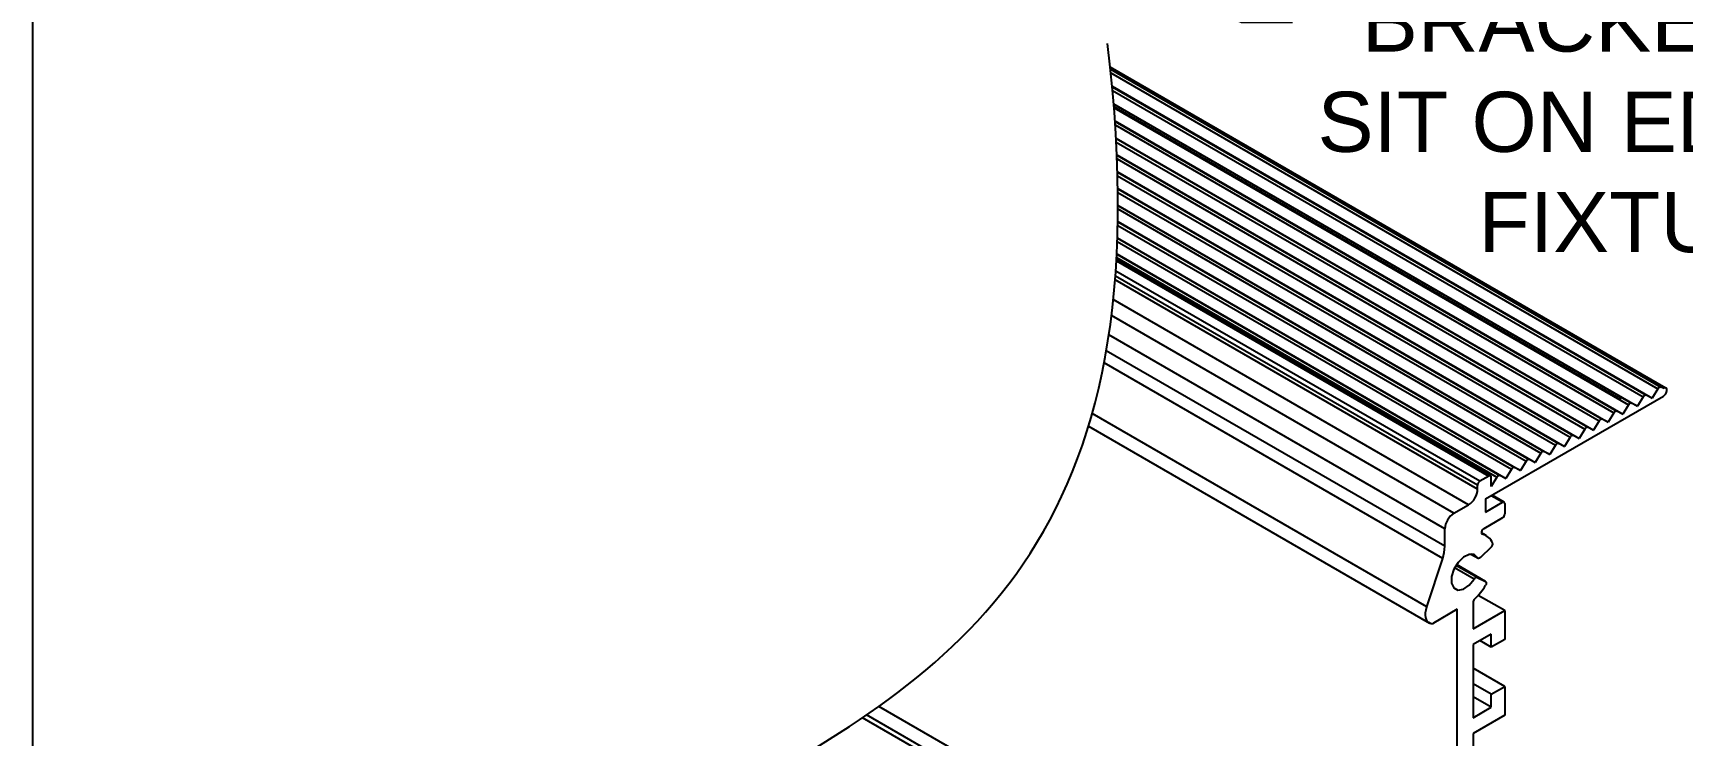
# Model space of a CAD drawing. Extents: x 0 to 10.3, y -9.7 to 0.1.
# Drawn here: x 0 to 5.16, y -5.37 to -3.17 of the extents above; entities that cross this region are included whole.
import ezdxf
from ezdxf import colors
from ezdxf.entities.mleader import LeaderData, LeaderLine
from ezdxf.math import Vec2, Vec3

# ---------------------------------------------------------------- set-up
doc = ezdxf.new("R2010")
doc.units = 0
doc.header["$LTSCALE"] = 0.5
doc.header["$MEASUREMENT"] = 0
for name, color, linetype in [('Dimension', 10, 'CONTINUOUS'), ('FAB DWG', 221, 'CONTINUOUS'), ('Housing', 150, 'CONTINUOUS')]:
    doc.layers.add(name, color=color, linetype=linetype)
doc.layers.add('Text-Unprinted', color=131, linetype='CONTINUOUS', plot=False)
doc.styles.get("Standard").update_dxf_attribs({"font": 'arial.ttf'})

msp = doc.modelspace()

# ---------------------------------------------------------------- linework, layer by layer
at = {"layer": 'Dimension', "transparency": 16777216}
msp.add_open_spline([(0.9811, -7.9338), (0.7884, -6.3557), (2.1709, -5.5709), (3.5535, -4.786), (3.3608, -3.208)], degree=3, dxfattribs=at)
at = {"layer": 'Housing', "linetype": 'Continuous', "lineweight": 25, "transparency": 16777216}
for p, q in [((5.107, -4.2848), (3.3692, -3.2816)), ((3.3696, -3.2851), (5.1012, -4.2847)), ((3.3699, -3.2878), (5.0915, -4.2817)), ((3.3711, -3.2995), (5.0819, -4.2871)), ((3.3752, -3.3414), (5.0639, -4.3162)), ((3.3754, -3.3426), (5.0456, -4.3068)), ((3.3764, -3.3542), (5.036, -4.3122)), ((3.38, -3.3957), (5.018, -4.3413)), ((3.3801, -3.3969), (4.9997, -4.3319)), ((4.9669, -4.3212), (3.3808, -3.4056)), ((3.3811, -3.4084), (4.9901, -4.3373)), ((3.3841, -3.4497), (4.9721, -4.3664)), ((3.3842, -3.4509), (4.9538, -4.357)), ((3.385, -3.4623), (4.9442, -4.3624)), ((3.3875, -3.5032), (4.9262, -4.3915)), ((3.3876, -3.5044), (4.9079, -4.3821)), ((3.3882, -3.5157), (4.8983, -4.3875)), ((3.3901, -3.5556), (4.8807, -4.4161)), ((3.3902, -3.557), (4.8633, -4.4074)), ((3.3907, -3.5682), (4.8537, -4.4128)), ((3.392, -3.6086), (4.8357, -4.442)), ((3.3921, -3.6098), (4.8174, -4.4326)), ((3.3924, -3.6209), (4.8078, -4.438)), ((3.3932, -3.6609), (4.7898, -4.4671)), ((3.3932, -3.662), (4.7715, -4.4577)), ((3.3933, -3.673), (4.7619, -4.4631)), ((3.3935, -3.7127), (4.7439, -4.4922)), ((3.3931, -3.764), (4.6981, -4.5173)), ((3.3935, -3.7138), (4.7256, -4.4828)), ((3.3935, -3.7247), (4.716, -4.4882)), ((3.3918, -3.8149), (4.6522, -4.5424)), ((3.3918, -3.816), (4.6338, -4.533)), ((3.3929, -3.776), (4.6701, -4.5133)), ((3.3931, -3.7651), (4.6797, -4.5079)), ((3.3897, -3.8652), (4.6063, -4.5675)), ((3.3897, -3.8664), (4.5879, -4.5581)), ((3.3914, -3.8267), (4.6242, -4.5384)), ((4.5253, -4.5761), (3.3866, -3.9188)), ((3.3886, -3.8873), (4.5535, -4.5599)), ((4.5585, -4.5594), (3.3887, -3.8841)), ((3.3891, -3.877), (4.5783, -4.5635)), ((4.5182, -4.6006), (3.3845, -3.9462)), ((4.5182, -4.5884), (3.3854, -3.9344)), ((4.4899, -4.6496), (3.3789, -4.0082)), ((4.444, -4.6762), (3.3732, -4.058)), ((4.4157, -4.7252), (3.3649, -4.1185)), ((4.4157, -4.7792), (3.3569, -4.168)), ((4.4091, -4.8176), (3.3499, -4.2061)), ((4.543, -4.6313), (5.0995, -4.31)), ((5.018, -4.3413), (4.9997, -4.3319)), ((5.036, -4.3122), (5.018, -4.3413)), ((5.0639, -4.3162), (5.0456, -4.3068)), ((5.0819, -4.2871), (5.0639, -4.3162)), ((5.1012, -4.2847), (5.0915, -4.2817)), ((4.3596, -4.9687), (3.3128, -4.3645)), ((4.9262, -4.3915), (4.9079, -4.3821)), ((4.9442, -4.3624), (4.9262, -4.3915)), ((4.9721, -4.3664), (4.9538, -4.357)), ((4.9901, -4.3373), (4.9721, -4.3664)), ((3.3014, -4.4035), (4.368, -5.0192)), ((4.8357, -4.442), (4.8174, -4.4326)), ((4.8537, -4.4128), (4.8357, -4.442)), ((4.8807, -4.4161), (4.8633, -4.4074)), ((4.8983, -4.3875), (4.8807, -4.4161)), ((4.7439, -4.4922), (4.7256, -4.4828)), ((4.7619, -4.4631), (4.7439, -4.4922)), ((4.7898, -4.4671), (4.7715, -4.4577)), ((4.8078, -4.438), (4.7898, -4.4671)), ((4.6242, -4.5384), (4.6063, -4.5675)), ((4.6522, -4.5424), (4.6338, -4.533)), ((4.6701, -4.5133), (4.6522, -4.5424)), ((4.6981, -4.5173), (4.6797, -4.5079)), ((4.716, -4.4882), (4.6981, -4.5173)), ((4.5182, -4.6006), (4.5182, -4.5884)), ((4.5535, -4.5599), (4.5253, -4.5761)), ((4.5783, -4.5635), (4.5604, -4.5926)), ((4.5604, -4.5926), (4.5606, -4.564)), ((4.6063, -4.5675), (4.5879, -4.5581)), ((4.543, -4.6313), (4.543, -4.6721)), ((4.543, -4.6721), (4.596, -4.6415)), ((4.596, -4.6415), (4.5606, -4.6211)), ((4.601, -4.641), (4.5636, -4.6194)), ((4.444, -4.6762), (4.4899, -4.6496)), ((4.596, -4.6905), (4.5376, -4.7242)), ((4.6031, -4.6456), (4.6031, -4.6782)), ((4.4157, -4.7792), (4.4157, -4.7252)), ((4.5451, -4.746), (4.5307, -4.7377)), ((4.5335, -4.7413), (4.5319, -4.7404)), ((4.5608, -4.7823), (4.5269, -4.8145)), ((4.3596, -4.9687), (4.4091, -4.8176)), ((4.5073, -4.8823), (4.446, -4.8469)), ((4.5165, -4.8771), (4.4505, -4.839)), ((4.5432, -4.8895), (4.4519, -4.8367)), ((4.543, -4.8893), (4.4519, -4.8367)), ((4.4974, -4.8038), (4.5198, -4.8167)), ((4.5184, -4.8153), (4.4984, -4.8037)), ((4.5165, -4.8771), (4.543, -4.8893)), ((4.6031, -4.9803), (4.5203, -4.9326)), ((4.4546, -4.9762), (4.3801, -5.0192)), ((4.4546, -6.5427), (4.4546, -4.9762)), ((4.5041, -4.9551), (4.5041, -5.0375)), ((4.5041, -5.0375), (4.6031, -4.9803)), ((4.6031, -4.9803), (4.6031, -5.0702)), ((4.5607, -5.0538), (4.5041, -5.0865)), ((4.5607, -5.0947), (4.5607, -5.0538)), ((4.5041, -5.0865), (4.5041, -5.3151)), ((4.5607, -5.0947), (4.5253, -5.0742)), ((4.6031, -5.0702), (4.5607, -5.0947)), ((4.6031, -5.2171), (4.5041, -5.16)), ((4.5607, -5.2416), (4.5041, -5.209)), ((4.5607, -5.2825), (4.5041, -5.2498)), ((4.5607, -5.2416), (4.6031, -5.2171)), ((4.5607, -5.2825), (4.5607, -5.2416)), ((4.6031, -5.2171), (4.6031, -5.307)), ((4.2988, -6.2828), (2.6074, -5.3064)), ((4.3412, -6.2583), (2.6458, -5.2796)), ((4.5041, -5.3151), (4.5607, -5.2825)), ((4.6031, -5.307), (4.5041, -5.3641)), ((4.2917, -6.2951), (2.5945, -5.3153)), ((4.5041, -5.3641), (4.5041, -6.6706))]:
    msp.add_line(p, q, dxfattribs=at)
at = {"layer": 'Housing', "linetype": 'Continuous', "lineweight": 25, "transparency": 16777216, "flags": 128}
for points in [[(4.9997, -4.3319), (4.9987, -4.3315), (4.9975, -4.3315), (4.9962, -4.3318), (4.9949, -4.3324), (4.9936, -4.3333), (4.9923, -4.3344), (4.9911, -4.3358), (4.9901, -4.3373)], [(5.0456, -4.3068), (5.0445, -4.3064), (5.0434, -4.3064), (5.0421, -4.3067), (5.0408, -4.3073), (5.0395, -4.3082), (5.0382, -4.3093), (5.037, -4.3107), (5.036, -4.3122)], [(5.0915, -4.2817), (5.0904, -4.2813), (5.0893, -4.2813), (5.088, -4.2816), (5.0867, -4.2822), (5.0854, -4.2831), (5.0841, -4.2842), (5.0829, -4.2856), (5.0819, -4.2871)], [(5.0995, -4.31), (5.1033, -4.3069), (5.1067, -4.3026), (5.109, -4.2976), (5.11, -4.2926), (5.1096, -4.2884), (5.1078, -4.2854), (5.1049, -4.2841), (5.1012, -4.2847)], [(4.9079, -4.3821), (4.9069, -4.3817), (4.9057, -4.3817), (4.9044, -4.382), (4.9031, -4.3826), (4.9018, -4.3835), (4.9005, -4.3846), (4.8994, -4.386), (4.8983, -4.3875)], [(4.9538, -4.357), (4.9528, -4.3566), (4.9516, -4.3566), (4.9503, -4.3569), (4.949, -4.3575), (4.9477, -4.3584), (4.9464, -4.3595), (4.9453, -4.3609), (4.9442, -4.3624)], [(4.8174, -4.4326), (4.8164, -4.4322), (4.8152, -4.4322), (4.8139, -4.4325), (4.8126, -4.4331), (4.8113, -4.434), (4.81, -4.4351), (4.8089, -4.4365), (4.8078, -4.438)], [(4.8633, -4.4074), (4.8623, -4.4071), (4.8611, -4.4071), (4.8598, -4.4074), (4.8585, -4.408), (4.8572, -4.4088), (4.856, -4.41), (4.8548, -4.4113), (4.8537, -4.4128)], [(4.7256, -4.4828), (4.7246, -4.4824), (4.7234, -4.4824), (4.7222, -4.4827), (4.7208, -4.4833), (4.7195, -4.4842), (4.7183, -4.4853), (4.7171, -4.4867), (4.716, -4.4882)], [(4.7715, -4.4577), (4.7705, -4.4573), (4.7693, -4.4573), (4.768, -4.4576), (4.7667, -4.4582), (4.7654, -4.4591), (4.7642, -4.4602), (4.763, -4.4616), (4.7619, -4.4631)], [(4.6338, -4.533), (4.6328, -4.5327), (4.6316, -4.5326), (4.6304, -4.5329), (4.6291, -4.5335), (4.6277, -4.5344), (4.6265, -4.5355), (4.6253, -4.5369), (4.6242, -4.5384)], [(4.6797, -4.5079), (4.6787, -4.5075), (4.6775, -4.5075), (4.6763, -4.5078), (4.675, -4.5084), (4.6736, -4.5093), (4.6724, -4.5104), (4.6712, -4.5118), (4.6701, -4.5133)], [(4.5879, -4.5581), (4.5869, -4.5578), (4.5857, -4.5577), (4.5845, -4.558), (4.5832, -4.5586), (4.5819, -4.5595), (4.5806, -4.5606), (4.5794, -4.562), (4.5783, -4.5635)], [(4.5376, -4.7242), (4.5354, -4.7258), (4.5335, -4.7281), (4.5319, -4.7309), (4.5309, -4.7337), (4.5306, -4.7364), (4.5309, -4.7388), (4.5319, -4.7405), (4.5335, -4.7413)], [(4.5184, -4.8153), (4.5075, -4.8054), (4.4918, -4.8046), (4.474, -4.8131), (4.4571, -4.8295), (4.444, -4.851), (4.4368, -4.874), (4.4367, -4.8946), (4.4439, -4.9094), (4.4569, -4.9159), (4.4738, -4.9129), (4.4915, -4.901), (4.5073, -4.8823)], [(4.5269, -4.8145), (4.5257, -4.8156), (4.5245, -4.8164), (4.5232, -4.8169), (4.522, -4.8171), (4.5209, -4.8171), (4.5199, -4.8168), (4.5191, -4.8162), (4.5184, -4.8153)], [(4.543, -4.8893), (4.5439, -4.89), (4.5447, -4.891), (4.5451, -4.8924), (4.5453, -4.8939), (4.5452, -4.8957), (4.5447, -4.8976), (4.544, -4.8994), (4.5431, -4.9013)], [(4.3712, -5.0207), (4.3662, -5.018), (4.362, -5.0139), (4.3588, -5.0086), (4.3567, -5.0021), (4.3557, -4.9946), (4.3558, -4.9864), (4.3571, -4.9777), (4.3596, -4.9687)]]:
    msp.add_lwpolyline(points, dxfattribs=at)
at = {"layer": 'Housing', "linetype": 'Continuous', "lineweight": 25, "transparency": 16777216}
for centre, radius, start, end in [((4.5336, -4.5891), 0.0154, 122.6055, 177.3945), ((4.5563, -4.5632), 0.00438, 350.0409, 129.0806), ((4.4568, -4.5978), 0.0615, 302.6055, 357.3945), ((4.5988, -4.6449), 0.00437, 350.786, 129.2033), ((4.4771, -4.7279), 0.0615, 122.6055, 177.3945), ((4.5877, -4.6775), 0.0154, 302.6055, 357.3945), ((4.5214, -4.7871), 0.0473, 22.6115, 75.1938), ((4.291, -4.7774), 0.1247, 341.2194, 359.1697), ((4.552, -4.7721), 0.0135, 310.4815, 13.7062), ((4.5153, -4.8857), 0.0087, 81.5178, 156.6942), ((4.5197, -4.9559), 0.0157, 133.6808, 177.0882), ((4.3605, -4.7925), 0.2125, 314.2901, 329.2192), ((4.3741, -5.0103), 0.0108, 254.6499, 304.2174)]:
    msp.add_arc(centre, radius, start, end, dxfattribs=at)
at = {"layer": 'Text-Unprinted', "ltscale": 0.5, "transparency": 16777216}
msp.add_lwpolyline([(0, 0), (10.3017, 0), (10.3017, -9.701), (0, -9.701)], close=True, dxfattribs=at)

# ---------------------------------------------------------------- leaders
at = {"layer": 'FAB DWG', "transparency": 16777216}
ml = msp.add_multileader_mtext('Standard', dxfattribs=at)
ml.set_content('BRACKETS TO SIT ON EDGE OF FIXTURE', color=256)
ml.set_leader_properties()
ml.build(insert=Vec2(0, 0))
ml.multileader.update_dxf_attribs({"dogleg_length": 0.1602, "arrow_head_size": 0.15})
ctx = ml.context
ctx.base_point, ctx.char_height, ctx.arrow_head_size, ctx.landing_gap_size, ctx.plane_origin = Vec3(3.9395, -3.1405), 0.188, 0.15, 0.09, Vec3(8.5432, 0.2294)
ctx.text_align_type = 1
notes = []
notes.append((ctx, [(0, (1, 1, 0), (3.7793, -3.1405), (1, 0), 0.1602, [(0, [(7.0465, -2.7328)], 0, []), (1, [(2.8908, -2.7328)], 0, [])])]))
ctx.mtext.insert, ctx.mtext.width, ctx.mtext.defined_height, ctx.mtext.alignment, ctx.mtext.flow_direction = Vec3(5.0828, -3.0449), 2.307685, 0.426, 2, 5
for ctx, leaders in notes:
    for number, flags, end, landing, length, lines in leaders:
        leader = LeaderData()
        leader.index, (leader.has_last_leader_line, leader.has_dogleg_vector, leader.attachment_direction) = number, flags
        leader.last_leader_point, leader.dogleg_vector, leader.dogleg_length = Vec3(end), Vec3(landing), length
        for number, points, colour, breaks in lines:
            line = LeaderLine()
            line.index, line.vertices, line.color, line.breaks = number, Vec3.list(points), colors.encode_raw_color(colour), breaks
            leader.lines.append(line)
        ctx.leaders.append(leader)

doc.saveas('drawing.dxf')
